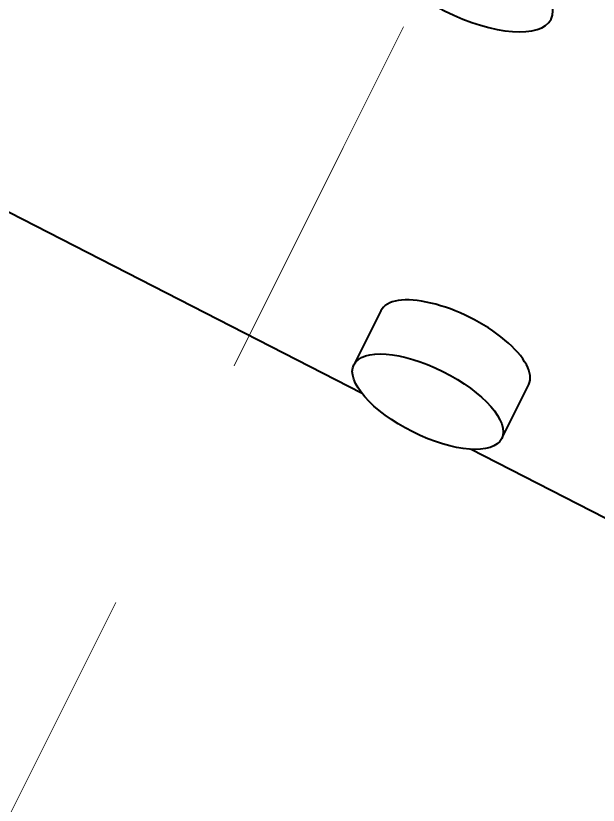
# Model space of a CAD drawing. Header units: inches. Extents: x 0 to 11, y 0 to 8.5.
# Drawn here: x 3.6121 to 3.8322, y 5.7775 to 6.0759 of the extents above; entities that cross this region are included whole.
import ezdxf

# ---------------------------------------------------------------- set-up
doc = ezdxf.new("R2010")
doc.units = ezdxf.units.IN
doc.header["$LTSCALE"] = 0.5
doc.header["$MEASUREMENT"] = 0
doc.linetypes.add('ONS_PHANTOM', pattern=[0.5, 0.25, -0.05, 0.05, -0.05, 0.05, -0.05])
doc.layers.add('EXPLODE_LINES', color=7, linetype='ONS_PHANTOM', lineweight=13)
doc.layers.add('Visible', color=7, linetype='Continuous', lineweight=40)

msp = doc.modelspace()

# ---------------------------------------------------------------- linework, layer by layer
at = {"layer": 'EXPLODE_LINES'}
for p, q in [((3.73586, 6.02615), (3.75865, 6.07173)), ((3.59397, 5.74237), (3.73586, 6.02615))]:
    msp.add_line(p, q, dxfattribs=at)
at = {"layer": 'Visible'}
for p, q in [((3.74296, 5.93312), (3.45646, 6.08008)), ((3.75006, 5.96442), (3.73986, 5.94401)), ((3.79576, 5.91606), (3.80597, 5.93647)), ((3.85415, 5.87608), (3.78402, 5.91205))]:
    msp.add_line(p, q, dxfattribs=at)
at = {"layer": 'Visible', "extrusion": (0, 0, -1)}
msp.add_ellipse((3.78101, 6.09138), major_axis=(-0.0334, 0.0167), ratio=0.408248, dxfattribs=at)
at = {"layer": 'Visible'}
msp.add_ellipse((3.77802, 5.95045), major_axis=(0.02795, -0.01398), ratio=0.408248, start_param=0, end_param=3.141593, dxfattribs=at)
msp.add_ellipse((3.76781, 5.93004), major_axis=(0.02795, -0.01398), ratio=0.408248, dxfattribs=at)

doc.saveas('drawing.dxf')
